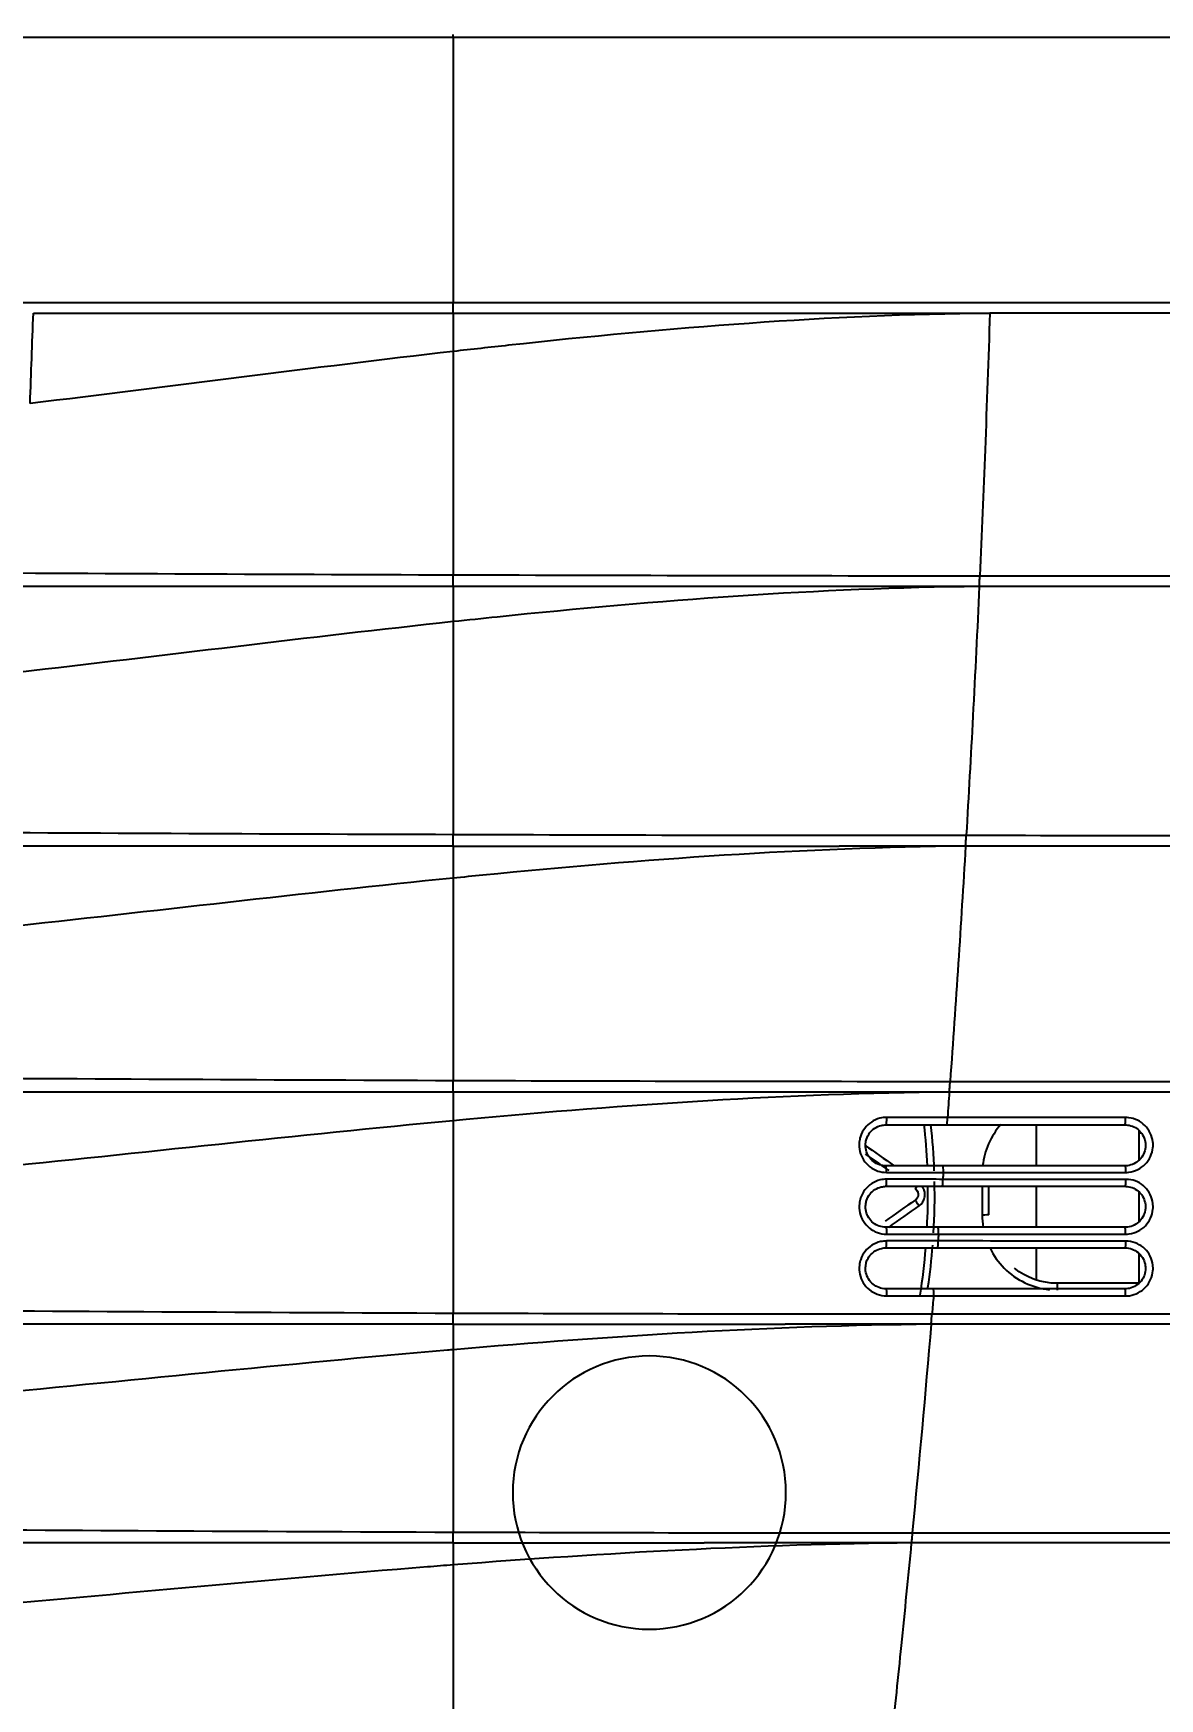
# Model space of a CAD drawing. Header units: millimetres. Extents: x -41292 to 298682, y -22072 to 33155.
# Drawn here: x -28419.1 to -28336.6, y 25697.5 to 25819.4 of the extents above; entities that cross this region are included whole.
import ezdxf

# ---------------------------------------------------------------- set-up
doc = ezdxf.new("R2010")
doc.units = ezdxf.units.MM
doc.layers.add('S-DIM', color=7, linetype='Continuous')
doc.layers.add('도면층8', color=8, linetype='Continuous')
doc.styles.add('넥슨고딕', font='@Microsoft JhengHei Light.ttf')
doc.dimstyles.new('50', dxfattribs={"dimscale": 50, "dimtxt": 2.5, "dimasz": 2.5, "dimexe": 1.25, "dimexo": 2, "dimtad": 0, "dimdec": 0, "dimtxsty": '넥슨고딕', "dimblk": 'DOTSMALL', "dimcen": 2.5, "dimclrd": 1, "dimclre": 1, "dimclrt": 2, "dimadec": 0, "dimazin": 0, "dimtfac": 1, "dimtdec": 0, "dimtix": 1, "dimtmove": 0, "dimatfit": 3, "dimldrblk": 'DOTSMALL', "dimfxl": 1.25, "dimarcsym": 0})

# ---------------------------------------------------------------- blocks, each defined once
blk = doc.blocks.new('*U57')
at = {"color": 8}
for p, q in [((67.44, 103.1), (67.44, 106.1)), ((59.79, 105.5), (59.94, 105.5)), ((59.94, 103.51), (59.94, 105.68)), ((59.94, 99.02), (59.94, 101.18)), ((67.44, 98.6), (67.44, 101.6)), ((76.32, 101.41), (76.32, 101.41)), ((76.32, 100.59), (76.32, 100.59)), ((59.79, 96.5), (59.94, 96.5)), ((59.94, 94.5), (59.94, 96.69)), ((67.44, 94.76), (67.44, 97.1))]:
    blk.add_line(p, q, dxfattribs=at)
at = {"color": 8, "ltscale": 5}
blk.add_circle((95.79, 79.18), 10, dxfattribs=at)
at = {"color": 8}
for centre, major_axis, ratio, start_param, end_param in [((77.46, 101), (70.96, 49.99), 0.017143, 1.522775, 1.553151), ((77.75, 100.59), (70.96, 49.48), 0.017199, 1.527422, 1.551665), ((78.31, 101), (70.25, 48.99), 0.017199, 1.535103, 1.559588), ((76.03, 101.82), (-0.286, 0.41), 0.038088, 3.171638, 4.101454), ((76.03, 100.18), (0.286, 0.41), 0.038088, 4.71878, 6.25314), ((77.46, 101), (-70.96, 49.99), 0.017143, 1.563014, 1.594553), ((77.75, 101.41), (-70.96, 49.48), 0.017199, 1.562687, 1.59367), ((78.31, 101), (-70.25, 48.99), 0.017199, 1.554496, 1.585784), ((71.44, 99.5), (-0.5, 0), 0.00112, 0, 1.53589), ((65.94, 94), (0, -0.5), 0.0349, 3.141593, 4.713595)]:
    blk.add_ellipse(centre, major_axis=major_axis, ratio=ratio, start_param=start_param, end_param=end_param, dxfattribs=at)
for points, degree, knots in [([(110.14, 185.7), (92.03, 185.7), (73.95, 185.7), (46.89, 185.7), (37.88, 185.7), (20.18, 185.7), (11.47, 185.7), (2.83, 185.7)], 3, [0, 0, 0, 0, 0.503675, 0.503675, 0.755513, 0.755513, 1, 1, 1, 1]), ([(190.37, 185.7), (187.64, 185.7), (184.9, 185.7), (171.66, 185.7), (161.16, 185.7), (143.9, 185.7), (137.14, 185.7), (123.64, 185.7), (116.89, 185.7), (110.14, 185.7)], 3, [0, 0, 0, 0, 0.1022, 0.1022, 0.494985, 0.494985, 0.747578, 0.747578, 1, 1, 1, 1]), ([(110.14, 166.3), (91.98, 166.29), (73.83, 166.29), (46.68, 166.29), (37.64, 166.29), (19.62, 166.29), (10.61, 166.29), (1.69, 166.29)], 3, [0, 0, 0, 0, 0.5, 0.5, 0.75, 0.75, 1, 1, 1, 1]), ([(110.14, 165.5), (110.14, 165.53), (110.14, 165.59), (110.14, 165.93), (110.14, 166.18), (110.14, 166.3)], 3, [0, 0, 0, 0, 0.392645, 0.726209, 1, 1, 1, 1]), ([(190.88, 166.3), (177.42, 166.3), (163.96, 166.3), (137.05, 166.3), (123.59, 166.3), (110.14, 166.3)], 3, [0, 0, 0, 0, 0.5, 0.5, 1, 1, 1, 1]), ([(1.84, 165.5), (7.54, 165.5), (13.28, 165.5), (24.76, 165.5), (30.51, 165.5), (47.77, 165.5), (59.31, 165.5), (70.86, 165.5)], 3, [0, 0, 0, 0, 0.25, 0.25, 0.5, 0.5, 1, 1, 1, 1]), ([(70.86, 165.5), (70.97, 162.18), (71.19, 155.78), (71.46, 149.36), (71.6, 146.29)], 3, [0, 0, 0, 0, 0.520592, 1, 1, 1, 1]), ([(70.86, 165.5), (82.61, 165.39), (95.74, 164.32), (108.79, 162.86), (110.14, 162.71)], 3, [0, 0, 0, 0, 0.896674, 1, 1, 1, 1]), ([(110.14, 165.5), (108.71, 165.5), (99.42, 165.5), (90.14, 165.5), (82.3, 165.5)], 3, [0, 0, 0, 0, 0.154173, 1, 1, 1, 1]), ([(110.14, 162.71), (110.14, 161.41), (110.14, 158.78), (110.14, 154.74), (110.14, 150.59), (110.14, 147.78), (110.14, 146.36)], 3, [0, 0, 0, 0, 0.241342, 0.488803, 0.74188, 1, 1, 1, 1]), ([(71.6, 146.29), (60.01, 146.29), (48.45, 146.29), (25.37, 146.29), (13.84, 146.29), (2.42, 146.29)], 3, [0, 0, 0, 0, 0.5, 0.5, 1, 1, 1, 1]), ([(71.64, 145.5), (71.64, 145.51), (71.63, 145.54), (71.62, 145.72), (71.61, 145.98), (71.6, 146.19), (71.6, 146.29)], 3, [0, 0, 0, 0, 0.261766, 0.499771, 0.747287, 1, 1, 1, 1]), ([(191.7, 146.67), (178.11, 146.67), (164.51, 146.6), (137.32, 146.47), (123.72, 146.4), (110.14, 146.36)], 3, [0, 0, 0, 0, 0.5, 0.5, 1, 1, 1, 1]), ([(110.14, 145.5), (110.14, 145.53), (110.14, 145.59), (110.14, 145.97), (110.14, 146.24), (110.14, 146.36)], 3, [0, 0, 0, 0, 0.391416, 0.725001, 1, 1, 1, 1]), ([(2.57, 145.5), (13.97, 145.5), (25.48, 145.5), (48.52, 145.5), (60.07, 145.5), (71.64, 145.5)], 3, [0, 0, 0, 0, 0.5, 0.5, 1, 1, 1, 1]), ([(71.64, 145.5), (71.78, 142.34), (72.08, 136.27), (72.42, 130.19), (72.59, 127.29)], 3, [0, 0, 0, 0, 0.521593, 1, 1, 1, 1]), ([(71.64, 145.5), (83.4, 145.39), (96.26, 144.4), (109.07, 143.04), (110.14, 142.93)], 3, [0, 0, 0, 0, 0.916145, 1, 1, 1, 1]), ([(110.14, 142.93), (110.14, 141.69), (110.14, 139.2), (110.14, 135.36), (110.14, 131.4), (110.14, 128.71), (110.14, 127.36)], 3, [0, 0, 0, 0, 0.240345, 0.487395, 0.740764, 1, 1, 1, 1]), ([(72.59, 127.29), (61, 127.29), (49.43, 127.28), (26.34, 127.28), (14.81, 127.28), (3.37, 127.28)], 3, [0, 0, 0, 0, 0.5, 0.5, 1, 1, 1, 1]), ([(72.64, 126.5), (72.64, 126.52), (72.63, 126.57), (72.61, 126.88), (72.6, 127.15), (72.59, 127.29)], 3, [0, 0, 0, 0, 0.341178, 0.674287, 1, 1, 1, 1]), ([(192.78, 127.69), (179, 127.69), (165.23, 127.62), (137.68, 127.47), (123.9, 127.4), (110.14, 127.36)], 3, [0, 0, 0, 0, 0.5, 0.5, 1, 1, 1, 1]), ([(110.14, 126.5), (110.14, 126.53), (110.14, 126.59), (110.14, 126.97), (110.14, 127.24), (110.14, 127.36)], 3, [0, 0, 0, 0, 0.391478, 0.72506, 1, 1, 1, 1]), ([(3.51, 126.5), (14.94, 126.5), (26.45, 126.5), (49.51, 126.5), (61.07, 126.5), (72.64, 126.5)], 3, [0, 0, 0, 0, 0.5, 0.5, 1, 1, 1, 1]), ([(72.64, 126.5), (84.41, 126.39), (96.94, 125.47), (109.42, 124.23), (110.14, 124.16)], 3, [0, 0, 0, 0, 0.941987, 1, 1, 1, 1]), ([(110.14, 124.16), (110.14, 122.99), (110.14, 120.62), (110.14, 116.97), (110.14, 113.2), (110.14, 110.64), (110.14, 109.35)], 3, [0, 0, 0, 0, 0.239883, 0.486718, 0.740192, 1, 1, 1, 1]), ([(194.05, 109.71), (180.07, 109.71), (166.08, 109.64), (138.1, 109.48), (124.11, 109.4), (110.14, 109.35)], 3, [0, 0, 0, 0, 0.5, 0.5, 1, 1, 1, 1]), ([(73.77, 109.28), (62.17, 109.28), (50.59, 109.28), (27.49, 109.27), (15.95, 109.27), (4.49, 109.27)], 3, [0, 0, 0, 0, 0.5, 0.5, 1, 1, 1, 1]), ([(4.63, 108.5), (16.08, 108.5), (27.6, 108.5), (50.68, 108.5), (62.24, 108.5), (73.83, 108.5)], 3, [0, 0, 0, 0, 0.5, 0.5, 1, 1, 1, 1]), ([(73.83, 108.5), (73.82, 108.52), (73.82, 108.56), (73.79, 108.87), (73.78, 109.15), (73.77, 109.28)], 3, [0, 0, 0, 0, 0.336576, 0.66963, 1, 1, 1, 1]), ([(73.83, 108.5), (85.61, 108.39), (97.74, 107.55), (109.83, 106.43), (110.14, 106.4)], 3, [0, 0, 0, 0, 0.974091, 1, 1, 1, 1]), ([(110.14, 108.5), (110.14, 108.53), (110.14, 108.59), (110.14, 108.97), (110.14, 109.23), (110.14, 109.35)], 3, [0, 0, 0, 0, 0.391619, 0.725197, 1, 1, 1, 1]), ([(60.92, 102.62), (60.84, 102.62), (60.76, 102.62), (60.46, 102.66), (60.24, 102.72), (59.84, 102.92), (59.65, 103.05), (59.33, 103.38), (59.2, 103.57), (59.01, 103.98), (58.95, 104.2), (58.91, 104.57), (58.91, 104.71), (58.95, 105.07), (59.02, 105.3), (59.21, 105.7), (59.35, 105.89), (59.66, 106.2), (59.85, 106.34), (60.25, 106.53), (60.47, 106.59), (60.76, 106.63), (60.84, 106.63), (60.92, 106.63)], 3, [0, 0, 0, 0, 0.036246, 0.036246, 0.144196, 0.144196, 0.252559, 0.252559, 0.361022, 0.361022, 0.469276, 0.469276, 0.536851, 0.536851, 0.643802, 0.643802, 0.750668, 0.750668, 0.857276, 0.857276, 0.963954, 0.963954, 1, 1, 1, 1]), ([(60.96, 106.1), (60.91, 106.1), (60.85, 106.09), (60.63, 106.07), (60.46, 106.02), (60.16, 105.88), (60.02, 105.78), (59.79, 105.54), (59.69, 105.4), (59.54, 105.1), (59.49, 104.93), (59.46, 104.66), (59.46, 104.55), (59.49, 104.28), (59.54, 104.11), (59.68, 103.81), (59.78, 103.67), (60.02, 103.42), (60.16, 103.32), (60.46, 103.18), (60.63, 103.13), (60.85, 103.1), (60.91, 103.1), (60.96, 103.1)], 3, [0, 0, 0, 0, 0.03612, 0.03612, 0.142967, 0.142967, 0.249485, 0.249485, 0.356064, 0.356064, 0.462661, 0.462661, 0.530041, 0.530041, 0.638131, 0.638131, 0.746663, 0.746663, 0.855313, 0.855313, 0.96366, 0.96366, 1, 1, 1, 1]), ([(60.92, 106.63), (61.25, 106.63), (61.58, 106.63), (63.24, 106.63), (64.57, 106.63), (68.58, 106.63), (71.27, 106.63), (73.96, 106.63), (73.96, 106.63), (73.96, 106.63)], 3, [0, 0, 0, 0, 0.076326, 0.076326, 0.381632, 0.381632, 0.999995, 0.999995, 1, 1, 1, 1]), ([(73.96, 106.63), (73.96, 106.63), (73.96, 106.63), (74.3, 106.63), (74.63, 106.63), (76.12, 106.63), (77.27, 106.64), (78.43, 106.64)], 3, [0, 0, 0, 0, 0.000013, 0.000013, 0.223182, 0.223182, 1, 1, 1, 1]), ([(78.43, 106.64), (78.59, 106.64), (78.76, 106.62), (79.14, 106.52), (79.35, 106.43), (79.72, 106.18), (79.89, 106.02), (80.16, 105.66), (80.27, 105.46), (80.38, 105.1), (80.41, 104.96), (80.44, 104.6), (80.43, 104.37), (80.32, 103.93), (80.23, 103.72), (79.98, 103.34), (79.83, 103.17), (79.47, 102.9), (79.27, 102.79), (78.86, 102.65), (78.64, 102.62), (78.43, 102.62)], 3, [0, 0, 0, 0, 0.077851, 0.077851, 0.185317, 0.185317, 0.293315, 0.293315, 0.401647, 0.401647, 0.469766, 0.469766, 0.577002, 0.577002, 0.684259, 0.684259, 0.791133, 0.791133, 0.897844, 0.897844, 1, 1, 1, 1]), ([(78.46, 103.1), (78.62, 103.1), (78.79, 103.12), (79.1, 103.23), (79.25, 103.31), (79.51, 103.51), (79.63, 103.64), (79.81, 103.92), (79.88, 104.08), (79.96, 104.4), (79.97, 104.57), (79.95, 104.85), (79.92, 104.95), (79.84, 105.22), (79.76, 105.37), (79.56, 105.64), (79.43, 105.76), (79.15, 105.94), (78.99, 106.01), (78.71, 106.08), (78.59, 106.1), (78.46, 106.1)], 3, [0, 0, 0, 0, 0.102245, 0.102245, 0.208882, 0.208882, 0.315495, 0.315495, 0.422426, 0.422426, 0.529438, 0.529438, 0.597522, 0.597522, 0.705987, 0.705987, 0.814273, 0.814273, 0.922037, 0.922037, 1, 1, 1, 1]), ([(110.14, 106.4), (110.14, 105.29), (110.14, 103.05), (110.14, 99.58), (110.14, 96), (110.14, 93.56), (110.14, 92.32)], 3, [0, 0, 0, 0, 0.238876, 0.485318, 0.739101, 1, 1, 1, 1]), ([(74.26, 102.62), (74.26, 102.62), (74.26, 102.62), (73.93, 102.62), (73.6, 102.62), (71.94, 102.62), (70.61, 102.62), (66.49, 102.62), (63.7, 102.62), (60.92, 102.62)], 3, [0, 0, 0, 0, 0.000004, 0.000004, 0.074608, 0.074608, 0.373021, 0.373021, 1, 1, 1, 1]), ([(78.43, 102.62), (78.1, 102.62), (77.76, 102.62), (76.37, 102.62), (75.32, 102.62), (74.26, 102.62), (74.26, 102.62), (74.26, 102.62)], 3, [0, 0, 0, 0, 0.239348, 0.239348, 0.999986, 0.999986, 1, 1, 1, 1]), ([(60.92, 98.1), (60.83, 98.1), (60.75, 98.1), (60.44, 98.14), (60.22, 98.21), (59.82, 98.41), (59.63, 98.55), (59.32, 98.88), (59.19, 99.07), (59, 99.48), (58.94, 99.7), (58.91, 100.07), (58.91, 100.21), (58.96, 100.57), (59.02, 100.79), (59.22, 101.19), (59.35, 101.38), (59.67, 101.69), (59.86, 101.83), (60.26, 102.02), (60.49, 102.08), (60.78, 102.11), (60.85, 102.11), (60.92, 102.11)], 3, [0, 0, 0, 0, 0.03981, 0.03981, 0.148007, 0.148007, 0.256203, 0.256203, 0.364183, 0.364183, 0.471842, 0.471842, 0.538525, 0.538525, 0.645662, 0.645662, 0.752693, 0.752693, 0.859719, 0.859719, 0.967018, 0.967018, 1, 1, 1, 1]), ([(60.96, 101.6), (60.91, 101.6), (60.86, 101.59), (60.64, 101.57), (60.48, 101.53), (60.17, 101.38), (60.03, 101.28), (59.79, 101.05), (59.69, 100.91), (59.55, 100.61), (59.5, 100.44), (59.46, 100.17), (59.46, 100.07), (59.49, 99.8), (59.53, 99.63), (59.67, 99.32), (59.77, 99.18), (60, 98.94), (60.14, 98.83), (60.44, 98.68), (60.61, 98.63), (60.84, 98.6), (60.9, 98.6), (60.96, 98.6)], 3, [0, 0, 0, 0, 0.03307, 0.03307, 0.140669, 0.140669, 0.24776, 0.24776, 0.354618, 0.354618, 0.461426, 0.461426, 0.527881, 0.527881, 0.635258, 0.635258, 0.743152, 0.743152, 0.851512, 0.851512, 0.960069, 0.960069, 1, 1, 1, 1]), ([(60.92, 102.11), (61.25, 102.11), (61.58, 102.11), (63.24, 102.11), (64.57, 102.11), (68.69, 102.11), (71.5, 102.11), (74.3, 102.11), (74.3, 102.11), (74.3, 102.11)], 3, [0, 0, 0, 0, 0.074389, 0.074389, 0.371944, 0.371944, 0.999996, 0.999996, 1, 1, 1, 1]), ([(70.94, 99.5), (70.94, 99.83), (70.94, 100.17), (70.94, 100.87), (70.94, 101.23), (70.94, 101.6)], 3, [0, 0, 0, 0, 0.476796, 0.476796, 1, 1, 1, 1]), ([(71.42, 101.6), (71.42, 101.56), (71.42, 101.53), (71.42, 100.83), (71.42, 100.17), (71.42, 99.5)], 3, [0, 0, 0, 0, 0.046661, 0.046661, 1, 1, 1, 1]), ([(74.3, 102.11), (74.3, 102.11), (74.3, 102.11), (74.63, 102.11), (74.97, 102.11), (76.34, 102.12), (77.38, 102.12), (78.43, 102.12)], 3, [0, 0, 0, 0, 0.000014, 0.000014, 0.241602, 0.241602, 1, 1, 1, 1]), ([(76.05, 100.17), (75.99, 100.22), (75.93, 100.27), (75.8, 100.41), (75.74, 100.51), (75.65, 100.72), (75.63, 100.83), (75.62, 101.02), (75.62, 101.09), (75.65, 101.27), (75.69, 101.38), (75.77, 101.52), (75.79, 101.57), (75.82, 101.61)], 3, [0, 0, 0, 0, 0.145885, 0.145885, 0.355443, 0.355443, 0.565518, 0.565518, 0.695707, 0.695707, 0.906755, 0.906755, 1, 1, 1, 1]), ([(76.32, 101.41), (76.3, 101.4), (76.28, 101.38), (76.23, 101.33), (76.19, 101.29), (76.14, 101.19), (76.12, 101.13), (76.1, 101.04), (76.1, 101.01), (76.11, 100.92), (76.12, 100.86), (76.16, 100.76), (76.19, 100.71), (76.26, 100.64), (76.29, 100.61), (76.32, 100.59)], 3, [0, 0, 0, 0, 0.066277, 0.066277, 0.243538, 0.243538, 0.419249, 0.419249, 0.527308, 0.527308, 0.701967, 0.701967, 0.877213, 0.877213, 1, 1, 1, 1]), ([(76.32, 101.41), (76.27, 101.38), (76.23, 101.34), (76.17, 101.25), (76.14, 101.19), (76.11, 101.09), (76.1, 101.03), (76.11, 100.92), (76.12, 100.86), (76.16, 100.76), (76.19, 100.71), (76.26, 100.64), (76.29, 100.61), (76.32, 100.59)], 3, [0, 0, 0, 0, 0.175877, 0.175877, 0.351794, 0.351794, 0.527146, 0.527146, 0.701996, 0.701996, 0.876911, 0.876911, 1, 1, 1, 1]), ([(78.43, 102.12), (78.58, 102.12), (78.74, 102.1), (79.11, 102.01), (79.32, 101.92), (79.7, 101.68), (79.87, 101.52), (80.14, 101.16), (80.25, 100.96), (80.37, 100.61), (80.4, 100.47), (80.44, 100.11), (80.43, 99.88), (80.33, 99.44), (80.24, 99.23), (80, 98.85), (79.85, 98.68), (79.5, 98.4), (79.3, 98.29), (78.88, 98.14), (78.65, 98.1), (78.43, 98.1)], 3, [0, 0, 0, 0, 0.073729, 0.073729, 0.181483, 0.181483, 0.289444, 0.289444, 0.397393, 0.397393, 0.464668, 0.464668, 0.571754, 0.571754, 0.678827, 0.678827, 0.785803, 0.785803, 0.892946, 0.892946, 1, 1, 1, 1]), ([(78.46, 98.6), (78.63, 98.6), (78.8, 98.63), (79.12, 98.74), (79.27, 98.82), (79.53, 99.03), (79.64, 99.16), (79.82, 99.44), (79.89, 99.6), (79.96, 99.92), (79.97, 100.1), (79.94, 100.37), (79.92, 100.47), (79.83, 100.73), (79.75, 100.89), (79.54, 101.15), (79.42, 101.27), (79.13, 101.45), (78.97, 101.52), (78.7, 101.58), (78.58, 101.6), (78.46, 101.6)], 3, [0, 0, 0, 0, 0.107278, 0.107278, 0.214509, 0.214509, 0.321349, 0.321349, 0.428125, 0.428125, 0.534902, 0.534902, 0.602044, 0.602044, 0.709956, 0.709956, 0.818084, 0.818084, 0.926117, 0.926117, 1, 1, 1, 1]), ([(60.92, 93.58), (60.82, 93.58), (60.73, 93.58), (60.42, 93.63), (60.2, 93.7), (59.8, 93.91), (59.61, 94.04), (59.31, 94.37), (59.18, 94.57), (59, 94.98), (58.94, 95.2), (58.91, 95.56), (58.91, 95.7), (58.96, 96.06), (59.03, 96.28), (59.23, 96.68), (59.36, 96.87), (59.68, 97.18), (59.87, 97.31), (60.28, 97.5), (60.5, 97.56), (60.79, 97.59), (60.85, 97.59), (60.92, 97.59)], 3, [0, 0, 0, 0, 0.043237, 0.043237, 0.151417, 0.151417, 0.259221, 0.259221, 0.366628, 0.366628, 0.473779, 0.473779, 0.539795, 0.539795, 0.647301, 0.647301, 0.754686, 0.754686, 0.862228, 0.862228, 0.97008, 0.97008, 1, 1, 1, 1]), ([(74.62, 98.1), (74.62, 98.1), (74.62, 98.1), (74.28, 98.1), (73.95, 98.1), (72.29, 98.1), (70.96, 98.1), (66.73, 98.1), (63.82, 98.1), (60.92, 98.1)], 3, [0, 0, 0, 0, 0.000004, 0.000004, 0.072684, 0.072684, 0.363403, 0.363403, 1, 1, 1, 1]), ([(60.92, 97.59), (61.25, 97.59), (61.58, 97.59), (63.24, 97.59), (64.56, 97.59), (68.81, 97.59), (71.73, 97.6), (74.66, 97.6), (74.66, 97.6), (74.66, 97.6)], 3, [0, 0, 0, 0, 0.072467, 0.072467, 0.362336, 0.362336, 0.999996, 0.999996, 1, 1, 1, 1]), ([(78.43, 98.1), (78.09, 98.1), (77.76, 98.1), (76.49, 98.1), (75.55, 98.1), (74.62, 98.1), (74.62, 98.1), (74.62, 98.1)], 3, [0, 0, 0, 0, 0.261588, 0.261588, 0.999984, 0.999984, 1, 1, 1, 1]), ([(74.66, 97.6), (74.66, 97.6), (74.66, 97.6), (74.99, 97.6), (75.32, 97.6), (76.58, 97.6), (77.5, 97.6), (78.43, 97.6)], 3, [0, 0, 0, 0, 0.000016, 0.000016, 0.264399, 0.264399, 1, 1, 1, 1]), ([(78.43, 97.6), (78.57, 97.6), (78.72, 97.58), (79.09, 97.5), (79.3, 97.41), (79.68, 97.17), (79.85, 97.01), (80.13, 96.66), (80.24, 96.46), (80.36, 96.11), (80.39, 95.97), (80.44, 95.61), (80.43, 95.38), (80.33, 94.94), (80.25, 94.73), (80.01, 94.35), (79.86, 94.18), (79.52, 93.89), (79.32, 93.78), (78.89, 93.62), (78.66, 93.58), (78.42, 93.58)], 3, [0, 0, 0, 0, 0.070469, 0.070469, 0.178273, 0.178273, 0.285981, 0.285981, 0.393451, 0.393451, 0.45984, 0.45984, 0.56702, 0.56702, 0.674158, 0.674158, 0.781457, 0.781457, 0.889124, 0.889124, 1, 1, 1, 1]), ([(60.96, 97.1), (60.92, 97.1), (60.87, 97.1), (60.66, 97.07), (60.49, 97.03), (60.18, 96.89), (60.04, 96.79), (59.8, 96.56), (59.7, 96.42), (59.55, 96.12), (59.5, 95.95), (59.47, 95.68), (59.46, 95.58), (59.48, 95.31), (59.53, 95.14), (59.66, 94.84), (59.76, 94.69), (59.99, 94.45), (60.13, 94.34), (60.43, 94.19), (60.59, 94.13), (60.83, 94.1), (60.9, 94.1), (60.96, 94.1)], 3, [0, 0, 0, 0, 0.029999, 0.029999, 0.138229, 0.138229, 0.245973, 0.245973, 0.35332, 0.35332, 0.460576, 0.460576, 0.526373, 0.526373, 0.633179, 0.633179, 0.740371, 0.740371, 0.848192, 0.848192, 0.95664, 0.95664, 1, 1, 1, 1]), ([(70.85, 97.07), (70.59, 96.53), (70.23, 96.03), (68.93, 94.73), (67.75, 94.17), (66.5, 94.03)], 3, [0, 0, 0, 0, 0.32606, 0.32606, 1, 1, 1, 1]), ([(78.46, 94.1), (78.47, 94.1), (78.47, 94.1), (78.65, 94.1), (78.82, 94.13), (79.13, 94.24), (79.28, 94.33), (79.54, 94.54), (79.66, 94.67), (79.83, 94.96), (79.89, 95.12), (79.97, 95.44), (79.97, 95.62), (79.94, 95.89), (79.92, 95.99), (79.83, 96.25), (79.74, 96.4), (79.53, 96.66), (79.4, 96.78), (79.12, 96.96), (78.96, 97.02), (78.69, 97.08), (78.58, 97.1), (78.46, 97.1)], 3, [0, 0, 0, 0, 0.002854, 0.002854, 0.111107, 0.111107, 0.219012, 0.219012, 0.32633, 0.32633, 0.433264, 0.433264, 0.540124, 0.540124, 0.606323, 0.606323, 0.713618, 0.713618, 0.821361, 0.821361, 0.929377, 0.929377, 1, 1, 1, 1]), ([(74.98, 93.58), (74.98, 93.58), (74.98, 93.58), (74.65, 93.58), (74.32, 93.58), (72.66, 93.58), (71.33, 93.58), (66.97, 93.58), (63.94, 93.58), (60.92, 93.58)], 3, [0, 0, 0, 0, 0.000004, 0.000004, 0.070781, 0.070781, 0.353888, 0.353888, 1, 1, 1, 1]), ([(78.42, 93.58), (78.09, 93.58), (77.76, 93.58), (76.61, 93.58), (75.8, 93.58), (74.98, 93.58), (74.98, 93.58), (74.98, 93.58)], 3, [0, 0, 0, 0, 0.289659, 0.289659, 0.999983, 0.999983, 1, 1, 1, 1]), ([(195.5, 92.71), (181.27, 92.71), (167.04, 92.63), (138.58, 92.46), (124.35, 92.38), (110.14, 92.32)], 3, [0, 0, 0, 0, 0.5, 0.5, 1, 1, 1, 1]), ([(75.09, 92.26), (69.32, 92.26), (63.54, 92.26), (51.83, 92.26), (45.9, 92.26), (33.39, 92.26), (26.81, 92.26), (15.41, 92.26), (10.58, 92.26), (5.76, 92.26)], 3, [0, 0, 0, 0, 0.249054, 0.249054, 0.505367, 0.505367, 0.790188, 0.790188, 1, 1, 1, 1]), ([(5.89, 91.5), (10.7, 91.5), (15.53, 91.5), (26.92, 91.5), (33.49, 91.5), (45.99, 91.5), (51.92, 91.5), (63.62, 91.5), (69.39, 91.5), (75.16, 91.5)], 3, [0, 0, 0, 0, 0.20974, 0.20974, 0.494552, 0.494552, 0.750903, 0.750903, 1, 1, 1, 1]), ([(75.16, 91.5), (75.16, 91.52), (75.15, 91.56), (75.13, 91.86), (75.11, 92.13), (75.09, 92.26)], 3, [0, 0, 0, 0, 0.333195, 0.666203, 1, 1, 1, 1]), ([(110.14, 91.5), (110.14, 91.53), (110.14, 91.59), (110.14, 91.95), (110.14, 92.21), (110.14, 92.32)], 3, [0, 0, 0, 0, 0.392153, 0.725723, 1, 1, 1, 1]), ([(110.14, 89.64), (110.28, 89.63), (122.22, 88.6), (134.11, 87.33), (145.88, 86.24)], 3, [0, 0, 0, 0, 0.011752, 1, 1, 1, 1]), ([(110.14, 89.64), (110.14, 88.59), (110.14, 86.45), (110.14, 83.16), (110.14, 79.76), (110.14, 77.46), (110.14, 76.29)], 3, [0, 0, 0, 0, 0.238679, 0.484981, 0.738792, 1, 1, 1, 1]), ([(76.54, 76.23), (76.55, 76.1), (76.57, 75.84), (76.6, 75.56), (76.61, 75.52), (76.61, 75.5)], 3, [0, 0, 0, 0, 0.336886, 0.669865, 1, 1, 1, 1]), ([(197.06, 76.7), (182.57, 76.7), (168.08, 76.61), (139.1, 76.43), (124.61, 76.34), (110.14, 76.29)], 3, [0, 0, 0, 0, 0.5, 0.5, 1, 1, 1, 1]), ([(110.14, 75.5), (110.14, 75.53), (110.14, 75.59), (110.14, 75.93), (110.14, 76.18), (110.14, 76.29)], 3, [0, 0, 0, 0, 0.394601, 0.728178, 1, 1, 1, 1]), ([(7.26, 75.5), (23.13, 75.5), (41.41, 75.5), (58.56, 75.5), (76.61, 75.5)], 2, [0, 0, 0, 0.492905, 0.492905, 1, 1, 1]), ([(76.61, 75.5), (76.85, 73), (77.33, 68.21), (77.82, 63.45), (78.06, 61.2)], 3, [0, 0, 0, 0, 0.524499, 1, 1, 1, 1]), ([(110.14, 73.89), (110.77, 73.84), (123.22, 72.86), (135.63, 71.64), (147.42, 70.63)], 3, [0, 0, 0, 0, 0.050839, 1, 1, 1, 1]), ([(110.14, 73.89), (110.14, 72.89), (110.14, 70.85), (110.14, 67.73), (110.14, 64.51), (110.14, 62.34), (110.14, 61.24)], 3, [0, 0, 0, 0, 0.238264, 0.484327, 0.738251, 1, 1, 1, 1])]:
    blk.add_open_spline(points, degree=degree, knots=knots, dxfattribs=at)
for points in [[(110.14, 185.7), (110.14, 185.8), (110.14, 185.9), (110.14, 185.9)], [(110.14, 185.7), (110.14, 179.23), (110.14, 172.76), (110.14, 166.3)], [(82.3, 165.5), (78.49, 165.5), (74.67, 165.5), (70.86, 165.5)], [(70.86, 165.5), (70.86, 165.5), (70.86, 165.5), (70.86, 165.5)], [(140.88, 165.5), (130.63, 165.5), (120.38, 165.5), (110.14, 165.5)], [(110.14, 165.5), (110.14, 164.56), (110.14, 163.63), (110.14, 162.71)], [(141.12, 158.9), (141.04, 161.1), (140.96, 163.3), (140.88, 165.5)], [(110.14, 162.71), (120.49, 161.52), (130.79, 160.13), (141.12, 158.9)], [(110.14, 146.36), (97.28, 146.32), (84.43, 146.29), (71.6, 146.29)], [(71.64, 145.5), (84.46, 145.5), (97.29, 145.5), (110.14, 145.5)], [(71.64, 145.5), (71.64, 145.5), (71.64, 145.5), (71.64, 145.5)], [(110.14, 145.5), (114.89, 145.5), (119.64, 145.5), (124.39, 145.5)], [(110.14, 145.5), (110.14, 144.63), (110.14, 143.77), (110.14, 142.93)], [(124.39, 145.5), (130.16, 145.5), (135.93, 145.5), (141.7, 145.5)], [(110.14, 142.93), (120.79, 141.78), (131.39, 140.42), (142.02, 139.22)], [(110.14, 127.36), (97.61, 127.31), (85.09, 127.29), (72.59, 127.29)], [(72.64, 126.5), (75.72, 126.5), (78.8, 126.5), (81.88, 126.5)], [(72.64, 126.5), (72.98, 120.78), (73.35, 115.02), (73.77, 109.28)], [(72.64, 126.5), (72.64, 126.5), (72.64, 126.5), (72.64, 126.5)], [(110.14, 126.5), (100.71, 126.5), (91.29, 126.5), (81.88, 126.5)], [(110.14, 126.5), (115.55, 126.5), (120.96, 126.5), (126.37, 126.5)], [(110.14, 126.5), (110.14, 125.71), (110.14, 124.93), (110.14, 124.16)], [(126.37, 126.5), (131.83, 126.5), (137.29, 126.5), (142.75, 126.5)], [(110.14, 124.16), (121.16, 123.05), (132.14, 121.72), (143.14, 120.54)], [(110.14, 109.35), (98, 109.31), (85.87, 109.28), (73.77, 109.28)], [(73.83, 108.5), (85.92, 108.5), (98.02, 108.5), (110.14, 108.5)], [(73.83, 108.5), (73.87, 107.88), (73.92, 107.26), (73.96, 106.63)], [(73.83, 108.5), (73.83, 108.5), (73.83, 108.5), (73.83, 108.5)], [(110.14, 108.5), (115.43, 108.5), (120.73, 108.5), (126.03, 108.5)], [(110.14, 108.5), (110.14, 107.78), (110.14, 107.08), (110.14, 106.38)], [(126.03, 108.5), (131.98, 108.5), (137.93, 108.5), (143.88, 108.5)], [(60.96, 106.1), (60.94, 106.1), (60.91, 106.36), (60.92, 106.63)], [(74.01, 106.1), (69.66, 106.1), (65.31, 106.1), (60.96, 106.1)], [(70.06, 106.12), (70.79, 105.28), (71.26, 104.22), (71.39, 103.11)], [(74.01, 106.1), (73.98, 106.1), (73.96, 106.36), (73.96, 106.63)], [(78.46, 106.1), (76.98, 106.1), (75.49, 106.1), (74.01, 106.1)], [(74.93, 102.74), (74.97, 103.87), (75.05, 104.99), (75.17, 106.11)], [(75.69, 106.11), (75.58, 105.11), (75.51, 104.11), (75.46, 103.1)], [(78.43, 106.64), (78.43, 106.36), (78.45, 106.1), (78.46, 106.1)], [(110.14, 106.4), (121.59, 105.33), (133.01, 104.03), (144.44, 102.89)], [(60.96, 103.1), (60.94, 103.1), (60.92, 102.87), (60.92, 102.62)], [(60.96, 103.1), (65.41, 103.1), (69.86, 103.1), (74.31, 103.1)], [(74.26, 102.62), (74.26, 102.87), (74.28, 103.1), (74.31, 103.1)], [(74.26, 102.62), (74.28, 102.45), (74.29, 102.28), (74.3, 102.11)], [(74.31, 103.1), (75.69, 103.1), (77.08, 103.1), (78.46, 103.1)], [(78.43, 102.62), (78.43, 102.87), (78.45, 103.1), (78.46, 103.1)], [(60.92, 102.11), (60.91, 101.85), (60.94, 101.6), (60.96, 101.6)], [(74.34, 101.6), (69.88, 101.6), (65.42, 101.6), (60.96, 101.6)], [(74.34, 101.6), (74.32, 101.6), (74.3, 101.85), (74.3, 102.11)], [(78.46, 101.6), (77.09, 101.6), (75.72, 101.6), (74.34, 101.6)], [(74.98, 98.19), (74.91, 99.44), (74.88, 100.69), (74.91, 101.95)], [(75.42, 101.6), (75.41, 100.6), (75.43, 99.59), (75.48, 98.59)], [(78.46, 101.6), (78.44, 101.6), (78.43, 101.85), (78.43, 102.12)], [(71.42, 99.5), (71.42, 99.2), (71.4, 98.89), (71.35, 98.59)], [(60.92, 98.1), (60.92, 98.36), (60.94, 98.6), (60.96, 98.6)], [(60.92, 97.59), (60.92, 97.33), (60.94, 97.1), (60.96, 97.1)], [(60.96, 98.6), (65.53, 98.6), (70.09, 98.6), (74.66, 98.6)], [(74.62, 98.1), (74.62, 98.36), (74.64, 98.6), (74.66, 98.6)], [(74.62, 98.1), (74.63, 97.93), (74.64, 97.76), (74.66, 97.6)], [(74.66, 98.6), (75.93, 98.6), (77.2, 98.6), (78.46, 98.6)], [(74.66, 97.6), (74.66, 97.33), (74.68, 97.1), (74.7, 97.1)], [(78.46, 98.6), (78.44, 98.6), (78.43, 98.36), (78.43, 98.1)], [(78.46, 97.1), (78.44, 97.1), (78.43, 97.33), (78.43, 97.6)], [(74.7, 97.1), (70.12, 97.1), (65.54, 97.1), (60.96, 97.1)], [(78.46, 97.1), (77.21, 97.1), (75.95, 97.1), (74.7, 97.1)], [(75.39, 94.19), (75.24, 95.22), (75.12, 96.25), (75.04, 97.28)], [(75.57, 97.1), (75.67, 95.94), (75.8, 94.78), (75.98, 93.64)], [(65.94, 94.5), (67.07, 94.5), (68.19, 94.9), (69.06, 95.6)], [(59.97, 94.5), (61.96, 94.5), (63.95, 94.5), (65.94, 94.5)], [(60.92, 93.58), (60.91, 93.85), (60.94, 94.1), (60.96, 94.1)], [(60.96, 94.1), (65.65, 94.1), (70.34, 94.1), (75.03, 94.1)], [(75.03, 94.1), (75, 94.1), (74.98, 93.85), (74.98, 93.58)], [(75.03, 94.1), (76.17, 94.1), (77.32, 94.1), (78.46, 94.1)], [(78.46, 94.1), (78.44, 94.1), (78.42, 93.85), (78.42, 93.58)], [(74.98, 93.58), (75.02, 93.14), (75.06, 92.7), (75.09, 92.26)], [(110.14, 92.32), (98.45, 92.28), (86.76, 92.26), (75.09, 92.26)], [(75.16, 91.5), (78.72, 91.5), (82.28, 91.5), (85.84, 91.5)], [(75.16, 91.5), (86.81, 91.39), (98.49, 90.64), (110.14, 89.64)], [(75.16, 91.5), (75.16, 91.5), (75.16, 91.5), (75.16, 91.5)], [(75.16, 91.5), (75.59, 86.42), (76.05, 81.31), (76.54, 76.23)], [(110.14, 91.5), (102.03, 91.5), (93.93, 91.5), (85.84, 91.5)], [(110.14, 91.5), (114.72, 91.5), (119.31, 91.5), (123.89, 91.5)], [(110.14, 91.5), (110.14, 90.87), (110.14, 90.24), (110.14, 89.62)], [(123.89, 91.5), (131.06, 91.5), (138.23, 91.5), (145.4, 91.5)], [(76.54, 76.23), (53.32, 76.23), (30.15, 76.24), (7.14, 76.25)], [(110.14, 76.29), (98.93, 76.25), (87.73, 76.23), (76.54, 76.23)], [(7.26, 75.5), (30.26, 75.5), (53.41, 75.5), (76.61, 75.5)], [(76.61, 75.5), (77.01, 75.5), (77.42, 75.5), (77.82, 75.5)], [(76.61, 75.5), (87.78, 75.39), (98.97, 74.75), (110.14, 73.89)], [(76.61, 75.5), (76.61, 75.5), (76.61, 75.5), (76.61, 75.5)], [(77.82, 75.5), (81.93, 75.5), (86.03, 75.5), (90.14, 75.5)], [(90.14, 75.5), (90.69, 75.5), (91.23, 75.5), (91.78, 75.5)], [(110.14, 75.5), (104.02, 75.5), (97.89, 75.5), (91.78, 75.5)], [(110.14, 75.5), (121.46, 75.5), (132.79, 75.5), (144.12, 75.5)], [(110.14, 75.5), (110.14, 74.95), (110.14, 74.42), (110.14, 73.89)]]:
    blk.add_open_spline(points, degree=3, dxfattribs=at)
blk = doc.blocks.new('_DotSmall')
at = {"color": 0, "linetype": 'ByBlock', "const_width": 0.5}
blk.add_lwpolyline([(-0.0625, 0, 1), (0.0625, 0, 1)], format="xyb", close=True, dxfattribs=at)
blk = doc.blocks.new('*D103')
at = {"layer": 'Defpoints', "color": 0, "transparency": 16777216}
for p in [(-28352.87, 30043.42), (-28425.87, 25463.42), (-28352.87, 25463.42)]:
    blk.add_point(p, dxfattribs=at)
at = {"layer": 'S-DIM', "color": 1, "lineweight": -2, "transparency": 16777216}
for p, q in [((-28452.87, 30043.42), (-28488.37, 30043.42)), ((-28425.87, 30043.42), (-28425.87, 27964.18)), ((-28425.87, 25463.42), (-28425.87, 27542.66)), ((-28452.87, 25463.42), (-28488.37, 25463.42))]:
    blk.add_line(p, q, dxfattribs=at)
at = {"layer": 'S-DIM', "color": 1, "lineweight": -2, "transparency": 16777216, "xscale": 125, "yscale": 125, "zscale": 125}
for p, rotation in [((-28425.87, 30043.42), 90), ((-28425.87, 25463.42), 270)]:
    blk.add_blockref('_DotSmall', p, dxfattribs=dict(at, rotation=rotation))
at = {"layer": 'S-DIM', "color": 2, "transparency": 16777216, "insert": (-28425.87, 27753.42), "char_height": 125, "attachment_point": 5, "rotation": 90, "style": '넥슨고딕'}
blk.add_mtext('4580', dxfattribs=at)

msp = doc.modelspace()

# ---------------------------------------------------------------- block references
at = {"layer": '도면층8', "xscale": -1}
msp.add_blockref('*U57', (-28278.2, 25633.42), dxfattribs=at)

# ---------------------------------------------------------------- dimensions: what is measured, and where the dimension line sits
at = {"layer": 'S-DIM'}
dim = msp.add_linear_dim(base=(-28425.87, 25463.42), p1=(-28352.87, 30043.42), p2=(-28352.87, 25463.42), angle=90, dimstyle='50', dxfattribs=at)
dim.commit()
dim.dimension.update_dxf_attribs({"geometry": '*D103', "text_midpoint": (-28425.87, 27753.42)})

doc.saveas('drawing.dxf')
